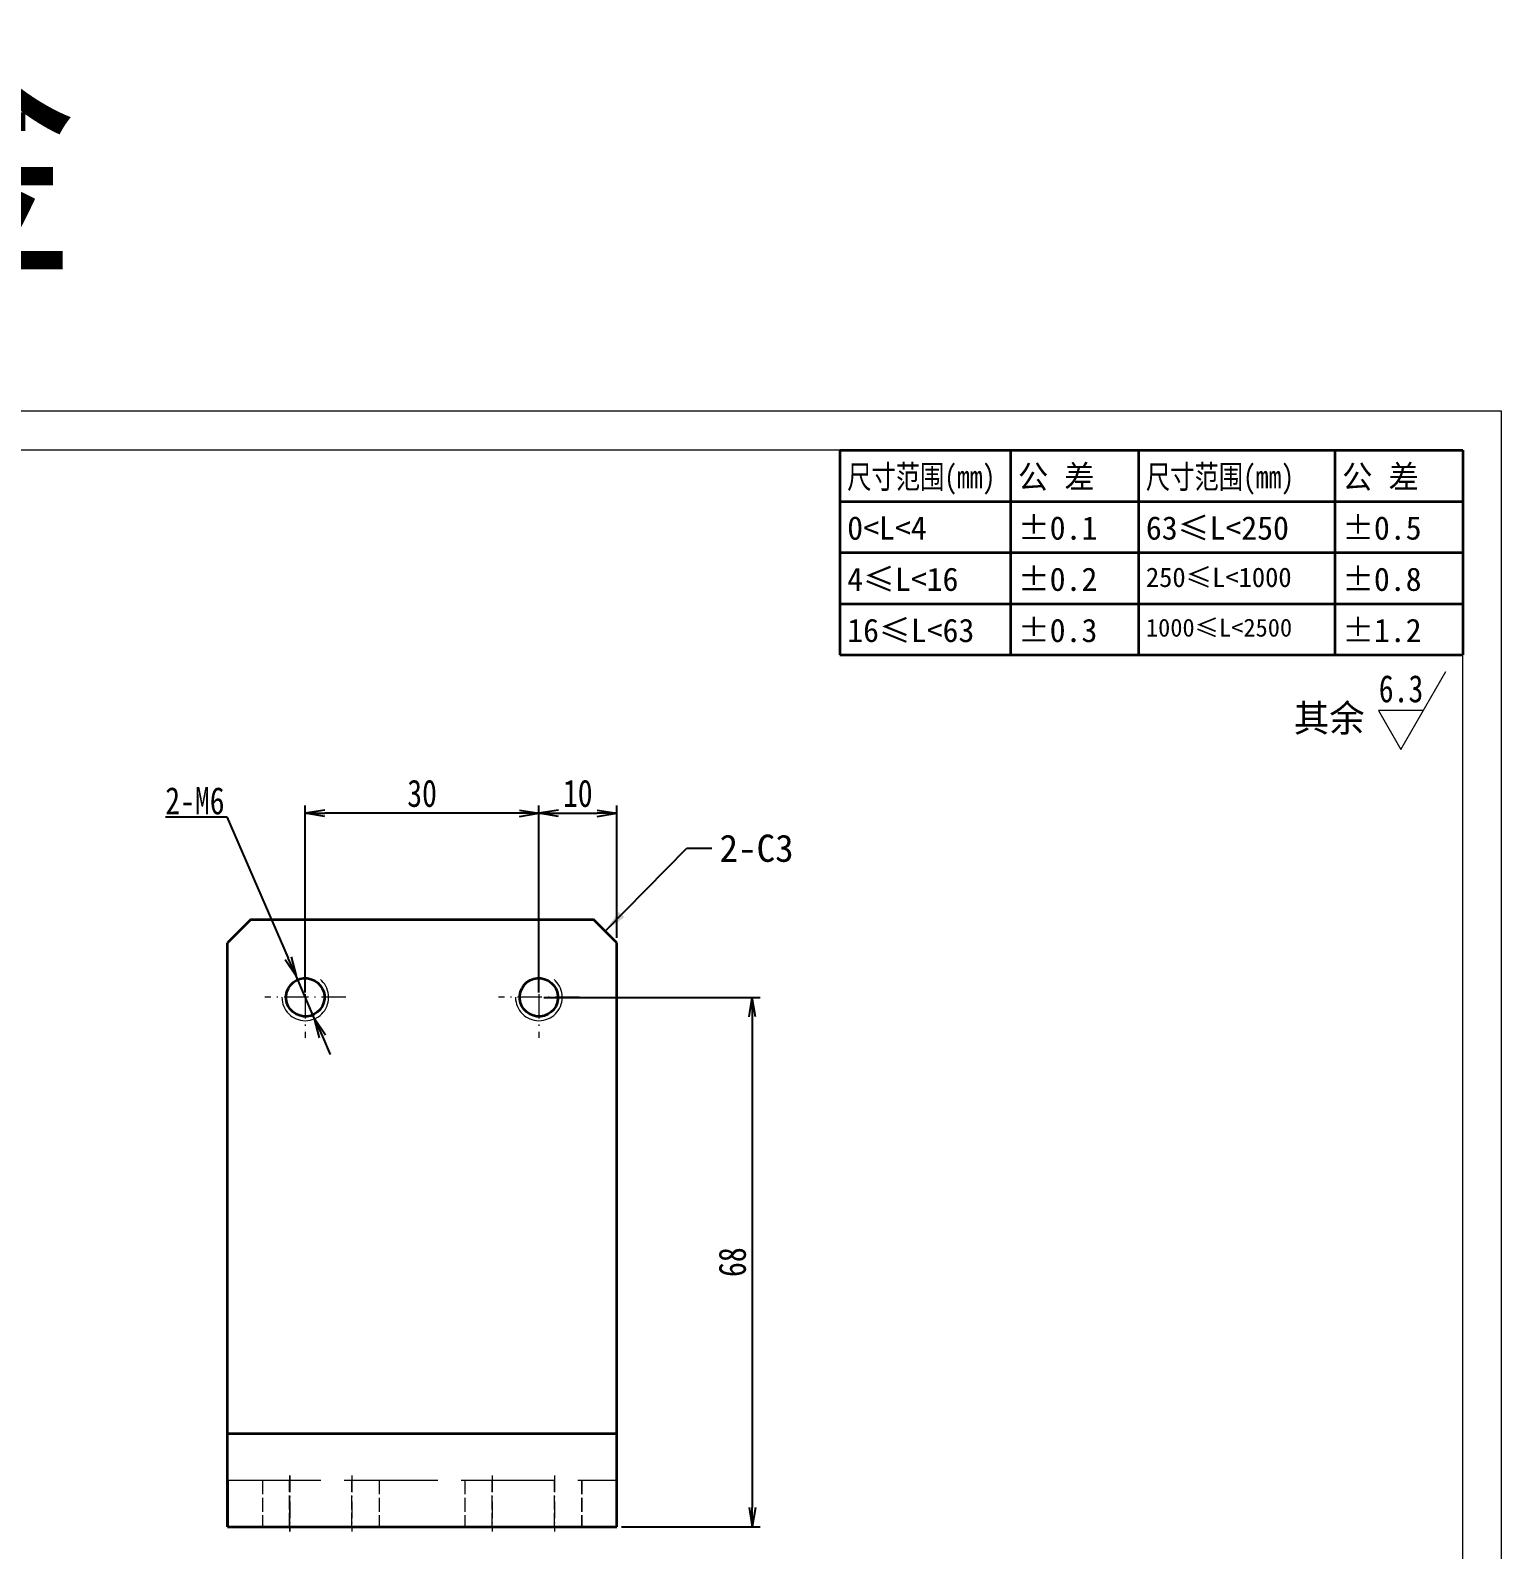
# Model space of a CAD drawing. Header units: millimetres. Extents: x -15766 to 80009, y -9701 to 15159.
# Drawn here: x -13572.9 to -13383.9, y 6897.2 to 7092.3 of the extents above; entities that cross this region are included whole.
import ezdxf
from ezdxf.enums import TextEntityAlignment as Align

# ---------------------------------------------------------------- set-up
doc = ezdxf.new("R2010")
doc.units = ezdxf.units.MM
for name, pattern in [('AM_ISO08W050x2', [9, 6, -0.75, 1.5, -0.75]), ('DASHDOT', [18.5, 12, -3, 0.5, -3]), ('DASHED', [15, 12, -3]), ('HIDDEN-HOKUTO_1', [2, 1, -1])]:
    doc.linetypes.add(name, pattern=pattern)
doc.layers.get('DEFPOINTS').update_dxf_attribs({"lineweight": 18})
for name, color, linetype, lineweight in [('AM_HID', 1, 'HIDDEN-HOKUTO_1', 18), ('AM_VIS', 7, 'Continuous', 18), ('CDRAFT0', 7, 'Continuous', 18), ('CENTER', 2, 'AM_ISO08W050x2', 15), ('DIM', 253, 'Continuous', 20), ('title_frame', 7, 'Continuous', 18), ('word_dim', 9, 'Continuous', 18), ('尺寸线层', 3, 'Continuous', 18), ('粗实线层', 7, 'Continuous', 35), ('粗实线层_1', 7, 'Continuous', 15)]:
    doc.layers.add(name, color=color, linetype=linetype, lineweight=lineweight)
doc.styles.add('DIM', font='', dxfattribs={"width": 0.8})
doc.styles.get('DIM').set_extended_font_data('NSimSun')
doc.dimstyles.new('1-1', dxfattribs={"dimtxt": 3.5, "dimasz": 3, "dimexe": 1, "dimexo": 0, "dimgap": 1, "dimtad": 1, "dimdsep": 46, "dimtxsty": 'DIM', "dimblk": '_CAXARROW', "dimcen": 0, "dimdle": 6, "dimclrd": 256, "dimclre": 256, "dimclrt": 3, "dimazin": 2, "dimtfac": 0.707107, "dimtmove": 0, "dimatfit": 3, "dimfxl": 0, "dimfrac": 2, "dimtolj": 1, "dimarcsym": 0})
doc.dimstyles.new('1-1$0', dxfattribs={"dimtxt": 3.5, "dimasz": 2.5, "dimexe": 1, "dimexo": 0.625, "dimgap": 0.8, "dimtad": 1, "dimdsep": 46, "dimtxsty": 'DIM', "dimblk": 'OPEN', "dimcen": 0, "dimdle": 5, "dimclrd": 256, "dimclre": 256, "dimclrt": 3, "dimazin": 3, "dimtfac": 0.5, "dimtmove": 0, "dimatfit": 3, "dimldrblk": 'OPEN', "dimfxl": 0, "dimtolj": 1, "dimarcsym": 0})
doc.dimstyles.new('1-1$3', dxfattribs={"dimtxt": 3.5, "dimasz": 2.5, "dimexe": 1, "dimexo": 0.625, "dimgap": 0.3, "dimtad": 1, "dimtih": 1, "dimtoh": 1, "dimdsep": 46, "dimtxsty": 'DIM', "dimblk": 'OPEN', "dimcen": 0, "dimdle": 5, "dimclrd": 256, "dimclre": 256, "dimclrt": 3, "dimazin": 3, "dimtfac": 0.5, "dimtmove": 0, "dimatfit": 3, "dimldrblk": 'OPEN', "dimfxl": 0, "dimtolj": 1, "dimarcsym": 0})

# ---------------------------------------------------------------- blocks, each defined once
blk = doc.blocks.new('*X1242')
at = {"layer": 'CDRAFT0'}
for p, q in [((420, 297), (0, 297)), ((420, 0), (420, 297))]:
    blk.add_line(p, q, dxfattribs=at)
at = {"layer": '粗实线层_1'}
for p, q in [((415, 292), (25, 292)), ((415, 5), (415, 292))]:
    blk.add_line(p, q, dxfattribs=at)
blk = doc.blocks.new('自由公差_1')
at = {"layer": '粗实线层'}
for p, q in [((-80, 0), (0, 0)), ((-80, 0), (-80, -26.3)), ((-58.08, 0), (-58.08, -26.3)), ((-41.64, 0), (-41.64, -26.3)), ((-16.44, 0), (-16.44, -26.3)), ((0, 0), (0, -26.3)), ((-80, -6.58), (0, -6.58)), ((-80, -13.15), (0, -13.15)), ((-80, -19.73), (0, -19.73)), ((-80, -26.3), (0, -26.3))]:
    blk.add_line(p, q, dxfattribs=at)
at = {"layer": '尺寸线层', "linetype": 'Continuous', "attachment_point": 1, "line_spacing_factor": 0.9}
for s, insert, char_height, width in [('{\\W0.8;尺寸范围(mm)}', (-79.04, -1.92), 3, 22.6032), ('公 差', (-57.12, -1.92), 3, 22.6032), ('{\\W0.8;尺寸范围(mm)}', (-40.68, -1.92), 3, 22.6032), ('公 差', (-15.48, -1.92), 3, 22.6032), ('0<L<4', (-79.04, -8.49), 3, 22.6032), ('%%P0.1', (-57.12, -8.49), 3, 12.7119), ('63≤L<250', (-40.68, -8.49), 3, 22.6032), ('%%P0.5', (-15.48, -8.49), 3, 12.5771), ('4≤L<16', (-79.04, -15.07), 3, 22.6032), ('%%P0.2', (-57.12, -15.07), 3, 12.4769), ('250≤L<1000', (-40.68, -15.07), 2.5, 22.6032), ('%%P0.8', (-15.48, -15.07), 3, 13.0759), ('16≤L<63', (-79.04, -21.64), 3, 22.6032), ('%%P0.3', (-57.12, -21.64), 3, 12.7119), ('%%P1.2', (-15.48, -21.64), 3, 12.8764), ('1000≤L<2500', (-40.68, -21.64), 2.3, 22.6032)]:
    blk.add_mtext(s, dxfattribs=dict(at, insert=insert, char_height=char_height, width=width))
blk = doc.blocks.new('_OPEN')
at = {"color": 0, "linetype": 'ByBlock', "lineweight": -2}
for p, q in [((-1, 0.166667), (0, 0)), ((-1, -0.166667), (0, 0)), ((0, 0), (-1, 0))]:
    blk.add_line(p, q, dxfattribs=at)
blk = doc.blocks.new('*D1372')
at = {"layer": 'DEFPOINTS', "color": 0, "transparency": 16777216}
for p in [(-13497.56, 6991.72), (-13497.56, 6975.09), (-13507.56, 6968.09)]:
    blk.add_point(p, dxfattribs=at)
at = {"layer": 'word_dim', "linetype": 'Continuous', "lineweight": -2, "transparency": 16777216}
for p, q in [((-13507.56, 6968.72), (-13507.56, 6992.72)), ((-13497.56, 6975.72), (-13497.56, 6992.72)), ((-13505.06, 6991.72), (-13500.06, 6991.72))]:
    blk.add_line(p, q, dxfattribs=at)
at = {"layer": 'word_dim', "lineweight": -2, "transparency": 16777216, "xscale": 2.5, "yscale": 2.5, "zscale": 2.5, "rotation": 180}
blk.add_blockref('_OPEN', (-13507.56, 6991.72), dxfattribs=at)
at = {"layer": 'word_dim', "lineweight": -2, "transparency": 16777216, "xscale": 2.5, "yscale": 2.5, "zscale": 2.5}
blk.add_blockref('_OPEN', (-13497.56, 6991.72), dxfattribs=at)
at = {"layer": 'word_dim', "color": 3, "transparency": 16777216, "insert": (-13502.56, 6994.27), "char_height": 3.5, "attachment_point": 5, "style": 'DIM'}
blk.add_mtext('\\A1;10', dxfattribs=at)
blk = doc.blocks.new('*D1373')
at = {"layer": 'DEFPOINTS', "color": 0, "transparency": 16777216}
for p in [(-13537.56, 6991.72), (-13537.56, 6968.09), (-13507.56, 6968.09)]:
    blk.add_point(p, dxfattribs=at)
at = {"layer": 'word_dim', "linetype": 'Continuous', "lineweight": -2, "transparency": 16777216}
for p, q in [((-13537.56, 6968.72), (-13537.56, 6992.72)), ((-13507.56, 6968.72), (-13507.56, 6992.72)), ((-13510.06, 6991.72), (-13535.06, 6991.72))]:
    blk.add_line(p, q, dxfattribs=at)
at = {"layer": 'word_dim', "lineweight": -2, "transparency": 16777216, "xscale": 2.5, "yscale": 2.5, "zscale": 2.5, "rotation": 180}
blk.add_blockref('_OPEN', (-13537.56, 6991.72), dxfattribs=at)
at = {"layer": 'word_dim', "lineweight": -2, "transparency": 16777216, "xscale": 2.5, "yscale": 2.5, "zscale": 2.5}
blk.add_blockref('_OPEN', (-13507.56, 6991.72), dxfattribs=at)
at = {"layer": 'word_dim', "color": 3, "transparency": 16777216, "insert": (-13522.56, 6994.27), "char_height": 3.5, "attachment_point": 5, "style": 'DIM'}
blk.add_mtext('\\A1;30', dxfattribs=at)
blk = doc.blocks.new('*D1374')
at = {"layer": 'DEFPOINTS', "color": 0, "transparency": 16777216}
for p in [(-13507.56, 6968.09), (-13497.56, 6900.09), (-13480.15, 6900.09)]:
    blk.add_point(p, dxfattribs=at)
at = {"layer": 'word_dim', "linetype": 'Continuous', "lineweight": -2, "transparency": 16777216}
for p, q in [((-13506.93, 6968.09), (-13479.15, 6968.09)), ((-13480.15, 6965.59), (-13480.15, 6902.59)), ((-13496.93, 6900.09), (-13479.15, 6900.09))]:
    blk.add_line(p, q, dxfattribs=at)
at = {"layer": 'word_dim', "lineweight": -2, "transparency": 16777216, "xscale": 2.5, "yscale": 2.5, "zscale": 2.5}
for p, rotation in [((-13480.15, 6968.09), 90), ((-13480.15, 6900.09), 270)]:
    blk.add_blockref('_OPEN', p, dxfattribs=dict(at, rotation=rotation))
at = {"layer": 'word_dim', "color": 3, "transparency": 16777216, "insert": (-13482.7, 6934.09), "char_height": 3.5, "attachment_point": 5, "rotation": 90, "style": 'DIM'}
blk.add_mtext('\\A1;68', dxfattribs=at)
blk = doc.blocks.new('*D1375')
at = {"layer": 'DEFPOINTS', "color": 0, "transparency": 16777216}
for p in [(-13538.75, 6970.84), (-13536.36, 6965.34)]:
    blk.add_point(p, dxfattribs=at)
at = {"layer": 'word_dim', "linetype": 'Continuous', "lineweight": -2, "transparency": 16777216}
for p, q in [((-13555.51, 6991.26), (-13547.63, 6991.26)), ((-13547.63, 6991.26), (-13539.75, 6973.14)), ((-13536.36, 6965.34), (-13538.75, 6970.84)), ((-13535.36, 6963.05), (-13534.37, 6960.76))]:
    blk.add_line(p, q, dxfattribs=at)
at = {"layer": 'word_dim', "lineweight": -2, "transparency": 16777216, "xscale": 2.5, "yscale": 2.5, "zscale": 2.5}
for p, rotation in [((-13538.75, 6970.84), 293.5032079656051), ((-13536.36, 6965.34), 113.5032079656051)]:
    blk.add_blockref('_OPEN', p, dxfattribs=dict(at, rotation=rotation))
at = {"layer": 'word_dim', "color": 3, "transparency": 16777216, "insert": (-13551.73, 6993.31), "char_height": 3.5, "attachment_point": 5, "style": 'DIM'}
blk.add_mtext('\\A1;2-M6', dxfattribs=at)
blk = doc.blocks.new('_CAXARROW')
blk.add_hatch(color=0).paths.add_polyline_path([(0, 0), (-1, 0.125), (-1, -0.125)], flags=0)

msp = doc.modelspace()

# ---------------------------------------------------------------- linework, layer by layer
at = {"layer": 'AM_HID', "color": 1, "linetype": 'DASHED', "lineweight": 13}
for p, q in [((-13497.55651, 6912.09327), (-13497.55675, 6975.09327)), ((-13547.55651, 6912.09303), (-13497.55651, 6912.09327)), ((-13547.55724, 6906.09303), (-13497.55724, 6906.09327))]:
    msp.add_line(p, q, dxfattribs=at)
at = {"layer": 'AM_HID', "color": 1, "linetype": 'DASHED', "lineweight": 13, "ltscale": 0.15}
for p, q in [((-13543.06578, 6906.09303), (-13543.06578, 6900.09303)), ((-13543.06285, 6906.09303), (-13543.06285, 6900.09303)), ((-13539.56627, 6900.09303), (-13539.56627, 6906.09303)), ((-13539.56554, 6900.09303), (-13539.56554, 6906.09303)), ((-13539.56334, 6900.09303), (-13539.56334, 6906.09303)), ((-13539.56237, 6900.09303), (-13539.56237, 6906.09303)), ((-13531.56627, 6900.09303), (-13531.56627, 6906.09303)), ((-13531.56554, 6900.09303), (-13531.56554, 6906.09303)), ((-13531.56334, 6900.09303), (-13531.56334, 6906.09303)), ((-13531.56237, 6900.09303), (-13531.56237, 6906.09303)), ((-13528.06578, 6906.09315), (-13528.06578, 6900.09315)), ((-13528.06285, 6906.09315), (-13528.06285, 6900.09315)), ((-13517.06578, 6906.09315), (-13517.06578, 6900.09315)), ((-13517.06285, 6906.09315), (-13517.06285, 6900.09315)), ((-13513.56627, 6900.09315), (-13513.56627, 6906.09315)), ((-13513.56554, 6900.09315), (-13513.56554, 6906.09315)), ((-13513.56334, 6900.09315), (-13513.56334, 6906.09315)), ((-13513.56237, 6900.09315), (-13513.56237, 6906.09315)), ((-13505.56627, 6900.09315), (-13505.56627, 6906.09315)), ((-13505.56554, 6900.09315), (-13505.56554, 6906.09315)), ((-13505.56334, 6900.09315), (-13505.56334, 6906.09315)), ((-13505.56237, 6900.09315), (-13505.56237, 6906.09315)), ((-13502.06578, 6906.09315), (-13502.06578, 6900.09315)), ((-13502.06285, 6906.09315), (-13502.06285, 6900.09315)), ((-13497.56725, 6906.09327), (-13497.56725, 6900.09327))]:
    msp.add_line(p, q, dxfattribs=at)
at = {"layer": 'AM_HID', "color": 1, "linetype": 'DASHED', "lineweight": 13}
for centre in [(-13537.55602, 6968.09303), (-13507.5559, 6968.09303)]:
    msp.add_arc(centre, 3, 180, 89.9976686, dxfattribs=at)
msp.add_ellipse((-13497.55724, 6912.09327), major_axis=(0, 6), ratio=0.000119842, start_param=3.141592684, end_param=4.712389011, dxfattribs=at)
at = {"layer": 'AM_VIS', "color": 7, "lineweight": 35, "ltscale": 0.106066}
msp.add_line((-13544.55602, 6978.09303), (-13547.55602, 6975.09303), dxfattribs=at)
at = {"layer": 'AM_VIS', "color": 7, "lineweight": 35}
for p, q in [((-13544.55602, 6978.09303), (-13500.55602, 6978.09315)), ((-13547.55651, 6912.09303), (-13547.55675, 6975.09303)), ((-13547.55577, 6912.09303), (-13547.55602, 6975.09303)), ((-13497.55577, 6912.09327), (-13497.55602, 6975.09327)), ((-13547.55577, 6912.09303), (-13497.55577, 6912.09327)), ((-13547.55724, 6900.09303), (-13497.55724, 6900.09327))]:
    msp.add_line(p, q, dxfattribs=at)
at = {"layer": 'AM_VIS', "color": 7, "lineweight": 35, "ltscale": 0.106064}
msp.add_line((-13497.55602, 6975.09327), (-13500.55602, 6978.09315), dxfattribs=at)
at = {"layer": 'AM_VIS', "color": 7, "lineweight": 35, "ltscale": 0.000250244}
for p, q in [((-13547.56725, 6906.09303), (-13547.55724, 6906.09303)), ((-13547.56725, 6900.09303), (-13547.55724, 6900.09303))]:
    msp.add_line(p, q, dxfattribs=at)
at = {"layer": 'AM_VIS', "color": 7, "lineweight": 35, "ltscale": 0.15}
msp.add_line((-13547.56725, 6906.09303), (-13547.56725, 6900.09303), dxfattribs=at)
at = {"layer": 'AM_VIS', "color": 7, "lineweight": 35}
for centre, major_axis, ratio, start_param, end_param in [((-13537.55602, 6968.09303), (-0.00049, 2.4585), 0.999999993, 1.070537318, 7.353722625), ((-13507.55602, 6968.09315), (-0.00049, 2.4585), 0.999999993, 1.070537318, 7.353722625), ((-13547.55724, 6912.09303), (0, 6), 0.000119842, 3.141592684, 4.712389011), ((-13547.55724, 6912.09303), (0, 12), 0.000119842, 3.141592684, 4.712389011), ((-13497.55724, 6912.09327), (0, 12), 0.000119842, 3.141592684, 4.712389011)]:
    msp.add_ellipse(centre, major_axis=major_axis, ratio=ratio, start_param=start_param, end_param=end_param, dxfattribs=at)
at = {"layer": 'CENTER', "color": 2, "linetype": 'DASHDOT', "lineweight": 13, "ltscale": 0.260001}
for p, q in [((-13537.5559, 6973.2931), (-13537.5559, 6962.89308)), ((-13507.5559, 6973.29323), (-13507.5559, 6962.8932))]:
    msp.add_line(p, q, dxfattribs=at)
at = {"layer": 'CENTER', "color": 2, "linetype": 'DASHDOT', "lineweight": 13, "ltscale": 0.260004}
for p, q in [((-13532.35595, 6968.09303), (-13542.75609, 6968.09303)), ((-13502.35595, 6968.09315), (-13512.75609, 6968.09315))]:
    msp.add_line(p, q, dxfattribs=at)
at = {"layer": 'CENTER', "color": 2, "linetype": 'DASHDOT', "lineweight": 13, "ltscale": 0.180014}
for p, q in [((-13539.56578, 6906.69313), (-13539.56578, 6899.49257)), ((-13539.56285, 6906.69313), (-13539.56285, 6899.49257)), ((-13531.56578, 6906.69313), (-13531.56578, 6899.49257)), ((-13531.56285, 6906.69313), (-13531.56285, 6899.49257)), ((-13505.56578, 6906.69325), (-13505.56578, 6899.49269)), ((-13505.56285, 6906.69325), (-13505.56285, 6899.49269))]:
    msp.add_line(p, q, dxfattribs=at)
at = {"layer": 'CENTER', "color": 2, "linetype": 'DASHDOT', "lineweight": 13, "ltscale": 0.180017}
for p, q in [((-13513.56578, 6906.69325), (-13513.56578, 6899.49257)), ((-13513.56285, 6906.69325), (-13513.56285, 6899.49257))]:
    msp.add_line(p, q, dxfattribs=at)
at = {"layer": 'DIM'}
for p, q in [((-13396.8654, 6999.92546), (-13391.0919, 7009.92546)), ((-13393.97865, 7004.92546), (-13399.75215, 7004.92546)), ((-13399.75215, 7004.92546), (-13396.8654, 6999.92546))]:
    msp.add_line(p, q, dxfattribs=at)

# ---------------------------------------------------------------- block references
at = {"layer": 'title_frame'}
for name, p in [('*X1242', (-13803.92052, 6746.35302)), ('自由公差_1', (-13388.92052, 7038.35302))]:
    msp.add_blockref(name, p, dxfattribs=at)

# ---------------------------------------------------------------- texts
at = {"layer": 'DIM', "insert": (-13621.46045, 7088.30782), "char_height": 25, "width": 104.980501, "attachment_point": 1, "style": 'DIM'}
msp.add_mtext('{\\C3;钣金}', dxfattribs=at)
at = {"layer": 'DIM', "color": 2, "style": 'DIM', "width": 0.8}
msp.add_attdef('6.3', text='0.0', height=3.5, dxfattribs=at).set_placement((-13393.97865, 7004.92546), align=Align.BOTTOM_RIGHT)
at = {"layer": 'word_dim', "linetype": 'Continuous', "insert": (-13410.60536, 7005.69132), "char_height": 3.5, "width": 10.860604, "attachment_point": 1}
msp.add_mtext('{\\C3;其余}', dxfattribs=at)
at = {"layer": 'word_dim', "color": 3, "insert": (-13484.36532, 6988.9903), "char_height": 3.5, "width": 6, "attachment_point": 1}
msp.add_mtext('\\A1;2-C3', dxfattribs=at)

# ---------------------------------------------------------------- dimensions: what is measured, and where the dimension line sits
at = {"layer": 'word_dim', "color": 3, "true_color": 0x00ff00}
for base, p2, picture, middle in [((-13537.5559, 6991.71728), (-13537.5559, 6968.09303), '*D1373', (-13522.5559, 6994.26728)), ((-13497.55602, 6991.71728), (-13497.55602, 6975.09327), '*D1372', (-13502.55596, 6994.26728))]:
    dim = msp.add_linear_dim(base=base, p1=(-13507.5559, 6968.09315), p2=p2, dimstyle='1-1$0', dxfattribs=at)
    dim.commit()
    dim.dimension.update_dxf_attribs({"geometry": picture, "text_midpoint": middle})
dim = msp.add_diameter_dim_2p(p1=(-13536.35962, 6965.34192), p2=(-13538.75242, 6970.84414), dimstyle='1-1$3', override={"dimpost": '2-M<>'}, dxfattribs=at)
dim.commit()
dim.dimension.update_dxf_attribs({"geometry": '*D1375', "text_midpoint": (-13551.73353, 6991.2636), "dimtype": 163})
dim = msp.add_linear_dim(base=(-13480.14616, 6900.09327), p1=(-13507.55602, 6968.09315), p2=(-13497.55724, 6900.09327), angle=90, dimstyle='1-1$0', dxfattribs=at)
dim.commit()
dim.dimension.update_dxf_attribs({"geometry": '*D1374', "text_midpoint": (-13482.69616, 6934.09321)})

# ---------------------------------------------------------------- leaders
at = {"layer": 'word_dim', "color": 3, "true_color": 0x00ff00, "annotation_type": 0, "has_hookline": 1, "hookline_direction": 0, "text_width": 12.83333}
msp.add_leader([(-13499.05602, 6976.59321), (-13488.56044, 6987.2403), (-13485.36532, 6987.2403)], dimstyle='1-1', override={"dimgap": 1, "dimtad": 0}, dxfattribs=at)

doc.saveas('drawing.dxf')
